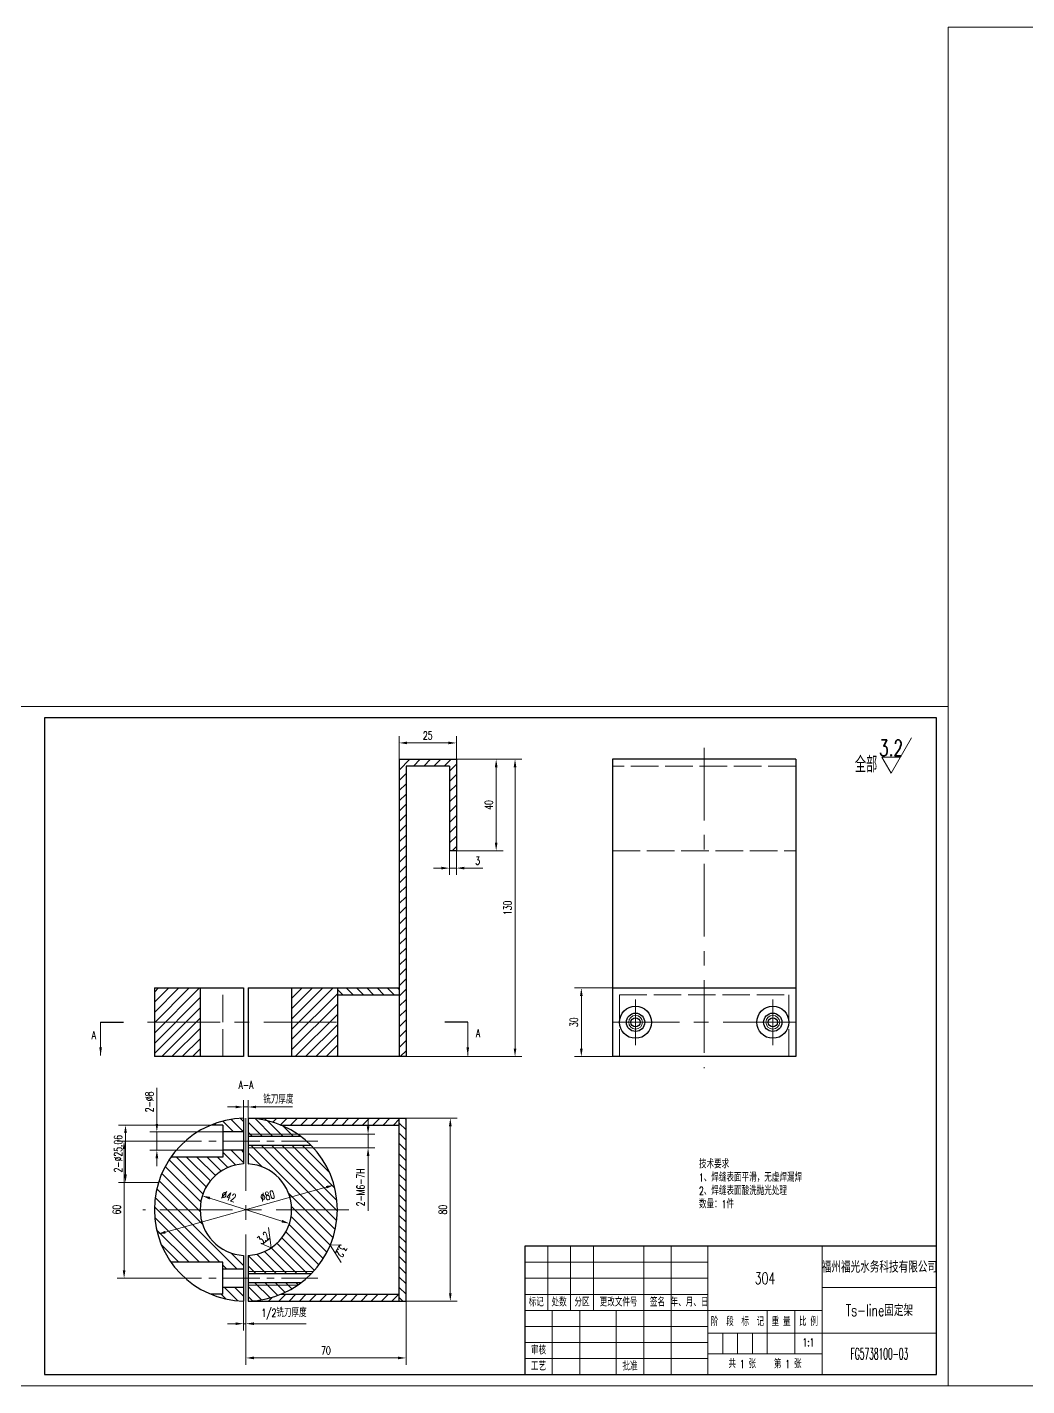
# Model space of a CAD drawing. Header units: millimetres. Extents: x 0 to 10469, y -1705 to 1188.
# Drawn here: x 2755 to 3192, y 0 to 594 of the extents above; entities that cross this region are included whole.
import ezdxf
from ezdxf.enums import TextEntityAlignment as Align

# ---------------------------------------------------------------- set-up
doc = ezdxf.new("R2010")
doc.units = ezdxf.units.MM
for name, pattern in [('ACAD_ISO02W100', [15, 12, -3]), ('ACAD_ISO12W100', [21, 12, -3, 0, -3, 0, -3]), ('CENTER', [50.8, 31.75, -6.35, 6.35, -6.35])]:
    doc.linetypes.add(name, pattern=pattern)
for name, color, linetype, lineweight in [('中心线', 1, 'CENTER', 15), ('剖断线', 3, 'ACAD_ISO12W100', 15), ('粗实线', 7, 'Continuous', 30), ('细实线', 3, 'Continuous', 15), ('虚线', 2, 'ACAD_ISO02W100', 15)]:
    doc.layers.add(name, color=color, linetype=linetype, lineweight=lineweight)
doc.styles.add('2', font='simplex.shx', dxfattribs={"width": 0.7, "height": 7, "bigfont": 'hztxt.shx'})
doc.styles.add('机械工程图样式', font='simplex.shx', dxfattribs={"width": 0.7, "height": 3.5, "bigfont": 'hztxt.shx'})
doc.dimstyles.new('机械工程图', dxfattribs={"dimtxt": 3.5, "dimasz": 3.5, "dimexe": 3, "dimexo": 0, "dimgap": 1.5, "dimtad": 1, "dimdec": 3, "dimdsep": 46, "dimtxsty": '机械工程图样式', "dimcen": 0, "dimclrd": 256, "dimclre": 256, "dimclrt": 256, "dimadec": 3, "dimazin": 2, "dimtfac": 1, "dimtdec": 3, "dimtmove": 0, "dimatfit": 3, "dimfxl": 1, "dimtolj": 1, "dimtzin": 0, "dimlwd": -1, "dimlwe": -1, "dimarcsym": 0})
doc.dimstyles.new('机械工程图-圆', dxfattribs={"dimtxt": 3.5, "dimasz": 3.5, "dimexe": 3, "dimexo": 0, "dimgap": 1.5, "dimtad": 1, "dimdec": 3, "dimdsep": 46, "dimtxsty": '机械工程图样式', "dimcen": 0, "dimclrd": 256, "dimclre": 256, "dimadec": 0, "dimazin": 2, "dimtfac": 1, "dimtdec": 3, "dimtmove": 0, "dimatfit": 0, "dimfxl": 1, "dimtolj": 1, "dimtzin": 0, "dimlwd": -1, "dimlwe": -1, "dimarcsym": 0})
pattern_1 = [(135, (532.5, 1696.2404), (-2.245064, -2.245064), [])]
pattern_2 = [(45, (532.5, 1696.2404), (-2.245064, 2.245064), [])]

# ---------------------------------------------------------------- blocks, each defined once
blk = doc.blocks.new('粗糙度')
at = {"layer": '细实线'}
for p, q in [((0, 0), (4.48, 7.75)), ((0, 0), (-2.02, 3.5)), ((-2.02, 3.5), (2.02, 3.5))]:
    blk.add_line(p, q, dxfattribs=at)
at = {"layer": '细实线', "style": '机械工程图样式', "width": 0.7}
blk.add_attdef('粗糙度', text='', height=3.5, dxfattribs=at).set_placement((-0.02, 5.51), align=Align.MIDDLE_CENTER)
blk = doc.blocks.new('*D42')
at = {"layer": 'Defpoints', "color": 0}
for p in [(2850.58, 37.01), (2920.58, 37.01), (2920.58, 12.19)]:
    blk.add_point(p, dxfattribs=at)
at = {"layer": '细实线'}
for p, q in [((2850.58, 37.01), (2850.58, 9.19)), ((2920.58, 37.01), (2920.58, 9.19)), ((2854.08, 12.19), (2917.08, 12.19))]:
    blk.add_line(p, q, dxfattribs=at)
for points in [[(2854.08, 12.78), (2854.08, 11.61), (2850.58, 12.19)], [(2917.08, 12.78), (2917.08, 11.61), (2920.58, 12.19)]]:
    blk.add_solid(points, dxfattribs=at)
at = {"layer": '细实线', "insert": (2885.58, 15.44), "char_height": 3.5, "attachment_point": 5, "style": '机械工程图样式'}
blk.add_mtext('\\A1;70', dxfattribs=at)
blk = doc.blocks.new('*D30')
at = {"layer": 'Defpoints', "color": 0}
for p in [(2942.58, 273.95), (2959.99, 273.95), (2942.58, 233.95)]:
    blk.add_point(p, dxfattribs=at)
at = {"layer": '细实线'}
for p, q in [((2942.58, 273.95), (2962.99, 273.95)), ((2959.99, 237.45), (2959.99, 270.45)), ((2942.58, 233.95), (2962.99, 233.95))]:
    blk.add_line(p, q, dxfattribs=at)
for points in [[(2959.41, 270.45), (2960.58, 270.45), (2959.99, 273.95)], [(2959.41, 237.45), (2960.58, 237.45), (2959.99, 233.95)]]:
    blk.add_solid(points, dxfattribs=at)
at = {"layer": '细实线', "color": 0, "insert": (2956.74, 253.95), "char_height": 3.5, "attachment_point": 5, "rotation": 90, "style": '机械工程图样式'}
blk.add_mtext('\\A1;40', dxfattribs=at)
blk = doc.blocks.new('*D43')
at = {"layer": 'Defpoints', "color": 0}
for p in [(3010.91, 173.95), (2997.22, 143.95), (3010.91, 143.95)]:
    blk.add_point(p, dxfattribs=at)
at = {"layer": '细实线'}
for p, q in [((3010.91, 173.95), (2994.22, 173.95)), ((2997.22, 170.45), (2997.22, 147.45)), ((3010.91, 143.95), (2994.22, 143.95))]:
    blk.add_line(p, q, dxfattribs=at)
for points in [[(2996.63, 170.45), (2997.8, 170.45), (2997.22, 173.95)], [(2996.63, 147.45), (2997.8, 147.45), (2997.22, 143.95)]]:
    blk.add_solid(points, dxfattribs=at)
at = {"layer": '细实线', "color": 0, "insert": (2993.97, 158.95), "char_height": 3.5, "attachment_point": 5, "rotation": 90, "style": '机械工程图样式'}
blk.add_mtext('\\A1;30', dxfattribs=at)
blk = doc.blocks.new('*D44')
at = {"layer": 'Defpoints', "color": 0}
for p in [(2939.58, 233.95), (2942.58, 233.95), (2942.58, 226.34)]:
    blk.add_point(p, dxfattribs=at)
at = {"layer": '细实线'}
for p, q in [((2939.58, 233.95), (2939.58, 223.34)), ((2942.58, 233.95), (2942.58, 223.34)), ((2936.08, 226.34), (2932.58, 226.34)), ((2939.58, 226.34), (2942.58, 226.34)), ((2946.08, 226.34), (2954.22, 226.34))]:
    blk.add_line(p, q, dxfattribs=at)
for points in [[(2936.08, 226.93), (2936.08, 225.76), (2939.58, 226.34)], [(2946.08, 226.93), (2946.08, 225.76), (2942.58, 226.34)]]:
    blk.add_solid(points, dxfattribs=at)
at = {"layer": '细实线', "color": 0, "insert": (2951.9, 229.59), "char_height": 3.5, "attachment_point": 5, "style": '机械工程图样式'}
blk.add_mtext('\\A1;3', dxfattribs=at)
blk = doc.blocks.new('*D45')
at = {"layer": 'Defpoints', "color": 0}
for p in [(2851.58, 121.91), (2849.58, 117), (2851.58, 117)]:
    blk.add_point(p, dxfattribs=at)
at = {"layer": '细实线'}
for p, q in [((2849.58, 117), (2849.58, 124.91)), ((2851.58, 117), (2851.58, 124.91)), ((2846.08, 121.91), (2842.58, 121.91)), ((2849.58, 121.91), (2851.58, 121.91)), ((2855.08, 121.91), (2870.98, 121.91))]:
    blk.add_line(p, q, dxfattribs=at)
for points in [[(2846.08, 121.33), (2846.08, 122.5), (2849.58, 121.91)], [(2855.08, 122.5), (2855.08, 121.33), (2851.58, 121.91)]]:
    blk.add_solid(points, dxfattribs=at)
at = {"layer": '细实线', "color": 0, "insert": (2864.78, 125.16), "char_height": 3.5, "attachment_point": 5, "style": '机械工程图样式'}
blk.add_mtext('\\A1;铣刀厚度', dxfattribs=at)
blk = doc.blocks.new('*D46')
at = {"layer": 'Defpoints', "color": 0}
for p in [(2889.11, 87.76), (2812.06, 66.27)]:
    blk.add_point(p, dxfattribs=at)
at = {"layer": '细实线'}
blk.add_line((2815.43, 67.21), (2885.74, 86.82), dxfattribs=at)
for points in [[(2885.59, 87.38), (2885.9, 86.26), (2889.11, 87.76)], [(2815.27, 67.77), (2815.58, 66.64), (2812.06, 66.27)]]:
    blk.add_solid(points, dxfattribs=at)
at = {"layer": '细实线', "color": 0, "insert": (2860.05, 83.03), "char_height": 3.5, "attachment_point": 5, "rotation": 15.58342, "style": '机械工程图样式'}
blk.add_mtext('\\A1;∅80', dxfattribs=at)
blk = doc.blocks.new('*D47')
at = {"layer": 'Defpoints', "color": 0}
for p in [(2831.53, 83.1), (2869.64, 70.93)]:
    blk.add_point(p, dxfattribs=at)
at = {"layer": '细实线'}
blk.add_line((2834.87, 82.03), (2866.3, 71.99), dxfattribs=at)
for points in [[(2835.04, 82.59), (2834.69, 81.48), (2831.53, 83.1)], [(2866.13, 71.44), (2866.48, 72.55), (2869.64, 70.93)]]:
    blk.add_solid(points, dxfattribs=at)
at = {"layer": '细实线', "color": 0, "insert": (2843.11, 82.81), "char_height": 3.5, "attachment_point": 5, "rotation": 342.28882, "style": '机械工程图样式'}
blk.add_mtext('\\A1;%%c42', dxfattribs=at)
blk = doc.blocks.new('*D48')
at = {"layer": 'Defpoints', "color": 0}
for p in [(2873.19, 110.01), (2880.1, 104.01), (2904, 104.01)]:
    blk.add_point(p, dxfattribs=at)
at = {"layer": '细实线'}
for p, q in [((2904, 113.51), (2904, 117.01)), ((2873.19, 110.01), (2907, 110.01)), ((2904, 110.01), (2904, 104.01)), ((2880.1, 104.01), (2907, 104.01)), ((2904, 100.51), (2904, 76.51))]:
    blk.add_line(p, q, dxfattribs=at)
for points in [[(2903.41, 113.51), (2904.58, 113.51), (2904, 110.01)], [(2904.58, 100.51), (2903.41, 100.51), (2904, 104.01)]]:
    blk.add_solid(points, dxfattribs=at)
at = {"layer": '细实线', "insert": (2900.75, 86.76), "char_height": 3.5, "attachment_point": 5, "rotation": 90, "style": '机械工程图样式'}
blk.add_mtext('\\A1;2-M6-7H', dxfattribs=at)
blk = doc.blocks.new('*D49')
at = {"layer": 'Defpoints', "color": 0}
for p in [(2849.58, 37.01), (2850.58, 37.01), (2850.58, 27.16)]:
    blk.add_point(p, dxfattribs=at)
at = {"layer": '细实线'}
for p, q in [((2849.58, 37.01), (2849.58, 24.16)), ((2850.58, 37.01), (2850.58, 24.16)), ((2846.08, 27.16), (2842.58, 27.16)), ((2849.58, 27.16), (2850.58, 27.16)), ((2854.08, 27.16), (2876.96, 27.16))]:
    blk.add_line(p, q, dxfattribs=at)
for points in [[(2846.08, 26.58), (2846.08, 27.74), (2849.58, 27.16)], [(2854.08, 27.74), (2854.08, 26.58), (2850.58, 27.16)]]:
    blk.add_solid(points, dxfattribs=at)
at = {"layer": '细实线', "insert": (2867.27, 31.33), "char_height": 3.5, "attachment_point": 5, "style": '机械工程图样式'}
blk.add_mtext('\\A1;1/2铣刀厚度', dxfattribs=at)
blk = doc.blocks.new('标题栏')
at = {"layer": '粗实线'}
blk.add_lwpolyline([(-180, 0), (0, 0), (0, 56), (-180, 56)], close=True, dxfattribs=at)
at = {"layer": '细实线'}
for p, q in [((-170, 56), (-170, 28)), ((-160, 56), (-160, 28)), ((-150, 56), (-150, 28)), ((-128, 56), (-128, 0)), ((-116, 56), (-116, 0)), ((-100, 56), (-100, 0)), ((-50, 56), (-50, 0)), ((-100, 49), (-180, 49)), ((-100, 42), (-180, 42)), ((0, 38), (-50, 38)), ((-100, 35), (-180, 35)), ((-50, 28), (-180, 28)), ((-168, 28), (-168, 0)), ((-156, 28), (-156, 0)), ((-140, 28), (-140, 0)), ((-74, 28), (-74, 9)), ((-62, 28), (-62, 9)), ((-100, 21), (-180, 21)), ((0, 18), (-100, 18)), ((-93.5, 18), (-93.5, 9)), ((-87, 18), (-87, 9)), ((-80.5, 18), (-80.5, 9)), ((-100, 14), (-180, 14)), ((-100, 7), (-180, 7)), ((-100, 9), (-50, 9))]:
    blk.add_line(p, q, dxfattribs=at)
at = {"layer": '细实线', "style": '机械工程图样式', "width": 0.7}
for s, p in [('标记', (-175, 31.5)), ('处数', (-165, 31.49)), ('分区', (-155, 31.5)), ('更改文件号', (-139, 31.5)), ('签名', (-122, 31.5)), ('年、月、日', (-108, 31.5)), ('阶  段  标  记', (-87, 23)), ('重 量', (-68, 23)), ('比 例', (-56, 23)), ('审核', (-174, 10.5)), ('工艺', (-174, 3.5)), ('批准', (-134, 3.5))]:
    blk.add_text(s, height=3.5, dxfattribs=at).set_placement(p, align=Align.MIDDLE_CENTER)
for tag, height, p in [('单位名称', 5, (-25, 47)), ('材料标记', 5, (-75, 42)), ('图样名称', 5, (-25, 28)), ('重量', 3.5, (-68, 14)), ('比例', 3.5, (-56, 14)), ('图样代号', 5, (-25, 9)), ('共张第张', 3.5, (-75, 4.51))]:
    blk.add_attdef(tag, text='', height=height, dxfattribs=at).set_placement(p, align=Align.MIDDLE_CENTER)
blk = doc.blocks.new('*D50')
at = {"layer": 'Defpoints', "color": 0}
for p in [(2920.58, 117.01), (2920.58, 37.01), (2939.94, 37.01)]:
    blk.add_point(p, dxfattribs=at)
at = {"layer": '细实线'}
for p, q in [((2920.58, 117.01), (2942.94, 117.01)), ((2939.94, 113.51), (2939.94, 40.51)), ((2920.58, 37.01), (2942.94, 37.01))]:
    blk.add_line(p, q, dxfattribs=at)
for points in [[(2939.36, 113.51), (2940.53, 113.51), (2939.94, 117.01)], [(2939.36, 40.51), (2940.53, 40.51), (2939.94, 37.01)]]:
    blk.add_solid(points, dxfattribs=at)
at = {"layer": '细实线', "insert": (2936.69, 77.01), "char_height": 3.5, "attachment_point": 5, "rotation": 90, "style": '机械工程图样式'}
blk.add_mtext('\\A1;80', dxfattribs=at)
blk = doc.blocks.new('*D52')
at = {"layer": 'Defpoints', "color": 0}
for p in [(2942.58, 273.95), (2920.58, 143.95), (2968.24, 143.95)]:
    blk.add_point(p, dxfattribs=at)
at = {"layer": '细实线'}
for p, q in [((2942.58, 273.95), (2971.24, 273.95)), ((2968.24, 270.45), (2968.24, 147.45)), ((2920.58, 143.95), (2971.24, 143.95))]:
    blk.add_line(p, q, dxfattribs=at)
for points in [[(2967.65, 270.45), (2968.82, 270.45), (2968.24, 273.95)], [(2967.65, 147.45), (2968.82, 147.45), (2968.24, 143.95)]]:
    blk.add_solid(points, dxfattribs=at)
at = {"layer": '细实线', "insert": (2964.99, 208.95), "char_height": 3.5, "attachment_point": 5, "rotation": 90, "style": '机械工程图样式'}
blk.add_mtext('\\A1;130', dxfattribs=at)
blk = doc.blocks.new('*D53')
at = {"layer": 'Defpoints', "color": 0}
for p in [(2942.58, 281.07), (2917.58, 273.95), (2942.58, 273.95)]:
    blk.add_point(p, dxfattribs=at)
at = {"layer": '细实线'}
for p, q in [((2917.58, 273.95), (2917.58, 284.07)), ((2921.08, 281.07), (2939.08, 281.07)), ((2942.58, 273.95), (2942.58, 284.07))]:
    blk.add_line(p, q, dxfattribs=at)
for points in [[(2921.08, 281.66), (2921.08, 280.49), (2917.58, 281.07)], [(2939.08, 281.66), (2939.08, 280.49), (2942.58, 281.07)]]:
    blk.add_solid(points, dxfattribs=at)
at = {"layer": '细实线', "insert": (2930.08, 284.32), "char_height": 3.5, "attachment_point": 5, "style": '机械工程图样式'}
blk.add_mtext('\\A1;25', dxfattribs=at)
blk = doc.blocks.new('*D54')
at = {"layer": 'Defpoints', "color": 0}
for p in [(2811.67, 111.01), (2840.58, 111.01), (2840.58, 103.01)]:
    blk.add_point(p, dxfattribs=at)
at = {"layer": '细实线'}
for p, q in [((2811.67, 114.51), (2811.67, 130.23)), ((2840.58, 111.01), (2808.67, 111.01)), ((2811.67, 103.01), (2811.67, 111.01)), ((2840.58, 103.01), (2808.67, 103.01)), ((2811.67, 99.51), (2811.67, 96.01))]:
    blk.add_line(p, q, dxfattribs=at)
for points in [[(2811.09, 114.51), (2812.26, 114.51), (2811.67, 111.01)], [(2812.26, 99.51), (2811.09, 99.51), (2811.67, 103.01)]]:
    blk.add_solid(points, dxfattribs=at)
at = {"layer": '细实线', "insert": (2808.42, 124.12), "char_height": 3.5, "attachment_point": 5, "rotation": 90, "style": '机械工程图样式'}
blk.add_mtext('\\A1;2-%%c8', dxfattribs=at)
blk = doc.blocks.new('*D55')
at = {"layer": 'Defpoints', "color": 0}
for p in [(2797.98, 114.01), (2835.39, 114.01), (2812.41, 88.95)]:
    blk.add_point(p, dxfattribs=at)
at = {"layer": '细实线'}
for p, q in [((2835.39, 114.01), (2794.98, 114.01)), ((2797.98, 92.45), (2797.98, 110.51)), ((2812.41, 88.95), (2794.98, 88.95))]:
    blk.add_line(p, q, dxfattribs=at)
for points in [[(2798.56, 110.51), (2797.39, 110.51), (2797.98, 114.01)], [(2797.39, 92.45), (2798.56, 92.45), (2797.98, 88.95)]]:
    blk.add_solid(points, dxfattribs=at)
at = {"layer": '细实线', "insert": (2794.73, 101.48), "char_height": 3.5, "attachment_point": 5, "rotation": 90, "style": '机械工程图样式'}
blk.add_mtext('\\A1;2-%%c25.06', dxfattribs=at)
blk = doc.blocks.new('*D56')
at = {"layer": 'Defpoints', "color": 0}
for p in [(2821.13, 107.01), (2797.36, 47.01), (2821.13, 47.01)]:
    blk.add_point(p, dxfattribs=at)
at = {"layer": '细实线'}
for p, q in [((2821.13, 107.01), (2794.36, 107.01)), ((2797.36, 103.51), (2797.36, 50.51)), ((2821.13, 47.01), (2794.36, 47.01))]:
    blk.add_line(p, q, dxfattribs=at)
for points in [[(2796.78, 103.51), (2797.95, 103.51), (2797.36, 107.01)], [(2796.78, 50.51), (2797.95, 50.51), (2797.36, 47.01)]]:
    blk.add_solid(points, dxfattribs=at)
at = {"layer": '细实线', "insert": (2794.11, 77.01), "char_height": 3.5, "attachment_point": 5, "rotation": 90, "style": '机械工程图样式'}
blk.add_mtext('\\A1;60', dxfattribs=at)

msp = doc.modelspace()

# ---------------------------------------------------------------- hatches: boundary and pattern name
at = {"layer": '细实线'}
h = msp.add_hatch(dxfattribs=at)
h.set_pattern_fill('ANSI31', color=256, style=0)
h.set_pattern_definition(pattern_2)
h.paths.add_polyline_path([(2942.5847, 273.9458), (2917.5847, 273.9458), (2917.5847, 143.9458), (2920.5847, 143.9458), (2920.5847, 270.9458), (2939.5847, 270.9458), (2939.5847, 233.9458), (2942.5847, 233.9458)])
h = msp.add_hatch(dxfattribs=at)
h.set_pattern_fill('ANSI31', color=256, style=0)
h.set_pattern_definition([(45, (2737.5, -4.188), (-2.245064, 2.245064), [])])
h.paths.add_polyline_path([(2830.5847, 173.9458), (2810.5847, 173.9458), (2810.5847, 143.9458), (2830.5847, 143.9458)])
h.paths.add_polyline_path([(2890.5847, 173.9458), (2870.5847, 173.9458), (2870.5847, 143.9458), (2890.5847, 143.9458)])
h = msp.add_hatch(dxfattribs=at)
h.set_pattern_fill('ANSI31', color=256, angle=90, style=0)
h.set_pattern_definition(pattern_1)
h.paths.add_polyline_path([(2917.5847, 173.9458), (2890.5847, 173.9458), (2890.5847, 170.9458), (2917.5847, 170.9458)])
h = msp.add_hatch(dxfattribs=at)
h.set_pattern_fill('ANSI31', color=256, angle=90, style=0)
h.set_pattern_definition(pattern_1)
h.paths.add_polyline_path([(2849.5847, 111.0118), (2849.5847, 116.9993, 0.09144314), (2835.3861, 114.0118), (2840.5847, 114.0118), (2840.5847, 111.0118)])
h.paths.add_polyline_path([(2817.8586, 100.0118, 0.15435978), (2810.5847, 77.0118), (2830.5847, 77.0118, -0.39963753), (2849.5847, 96.9868), (2849.5847, 103.0118), (2840.5847, 103.0118), (2840.5847, 100.0118)])
h.paths.add_polyline_path([(2840.5847, 54.0118), (2840.5847, 51.0118), (2849.5847, 51.0118), (2849.5847, 57.0368, -0.39963753), (2830.5847, 77.0118), (2810.5847, 77.0118, 0.15435978), (2817.8586, 54.0118)])
h.paths.add_polyline_path([(2840.5847, 43.0118), (2840.5847, 40.0118), (2835.3861, 40.0118, 0.09144314), (2849.5847, 37.0243), (2849.5847, 43.0118)])
h = msp.add_hatch(dxfattribs=at)
h.set_pattern_fill('ANSI31', color=256, style=0)
h.set_pattern_definition(pattern_2)
h.paths.add_polyline_path([(2917.5847, 117.0118), (2851.5847, 117.0118), (2851.5847, 116.9993, -0.09144314), (2865.7834, 114.0118), (2917.5847, 114.0118)])
h.paths.add_polyline_path([(2917.5847, 40.0118), (2865.7834, 40.0118, -0.09144314), (2851.5847, 37.0243), (2851.5847, 37.0118), (2917.5847, 37.0118)])
h = msp.add_hatch(dxfattribs=at)
h.set_pattern_fill('ANSI31', color=256, angle=90, style=0)
h.set_pattern_definition([(135, (2737.5, -8.5656), (-2.245064, -2.245064), [])])
h.paths.add_polyline_path([(2873.19, 110.0118, 0.14489939), (2851.5847, 116.9993), (2851.5847, 110.0118)])
h.paths.add_polyline_path([(2870.5847, 77.0118), (2890.5847, 77.0118, 0.18738947), (2880.0974, 104.0118), (2851.5847, 104.0118), (2851.5847, 96.9868, -0.39963753)])
h.paths.add_polyline_path([(2851.5847, 57.0368), (2851.5847, 50.0118), (2880.0974, 50.0118, 0.18738947), (2890.5847, 77.0118), (2870.5847, 77.0118, -0.39963753)])
h.paths.add_polyline_path([(2873.19, 44.0118), (2851.5847, 44.0118), (2851.5847, 37.0243, 0.14489939)])
h.paths.add_polyline_path([(2873.19, 44.0118, 0.01072716), (2874.5847, 45.0118), (2851.5847, 45.0118), (2851.5847, 44.0118)])
h.paths.add_polyline_path([(2851.5847, 50.0118), (2851.5847, 49.0118), (2879.1505, 49.0118, 0.00860841), (2880.0974, 50.0118)])
h.paths.add_polyline_path([(2874.5847, 109.0118, 0.01072716), (2873.19, 110.0118), (2851.5847, 110.0118), (2851.5847, 109.0118)])
h.paths.add_polyline_path([(2880.0974, 104.0118, 0.00860841), (2879.1505, 105.0118), (2851.5847, 105.0118), (2851.5847, 104.0118)])
h = msp.add_hatch(dxfattribs=at)
h.set_pattern_fill('ANSI31', color=256, angle=90, style=0)
h.set_pattern_definition(pattern_1)
h.paths.add_polyline_path([(2920.5847, 117.0118), (2917.5847, 117.0118), (2917.5847, 37.0118), (2920.5847, 37.0118)])

# ---------------------------------------------------------------- linework, layer by layer
at = {"layer": '中心线'}
for p, q in [((3050.9065, 278.9458), (3050.9065, 138.9458)), ((3020.9065, 168.9458), (3020.9065, 148.9458)), ((3080.9065, 168.9458), (3080.9065, 148.9458)), ((2807.5847, 158.9458), (2893.5847, 158.9458)), ((3090.9065, 158.9458), (3010.9065, 158.9458)), ((2850.5847, 117.0118), (2850.5847, 37.0118)), ((2895.5847, 77.0118), (2805.5847, 77.0118))]:
    msp.add_line(p, q, dxfattribs=at)
at = {"layer": '中心线', "ltscale": 0.5}
for p, q in [((2882.0423, 107.0118), (2821.1272, 107.0118)), ((2882.0423, 47.0118), (2821.1272, 47.0118))]:
    msp.add_line(p, q, dxfattribs=at)
at = {"layer": '粗实线'}
for p, q in [((2917.5847, 273.9458), (2917.5847, 143.9458)), ((2917.5847, 273.9458), (2942.5847, 273.9458)), ((2942.5847, 273.9458), (2942.5847, 233.9458)), ((3090.9065, 273.9458), (3010.9065, 273.9458)), ((3010.9065, 273.9458), (3010.9065, 143.9458)), ((3090.9065, 273.9458), (3090.9065, 143.9458)), ((2920.5847, 270.9458), (2920.5847, 143.9458)), ((2939.5847, 270.9458), (2920.5847, 270.9458)), ((2939.5847, 270.9458), (2939.5847, 233.9458)), ((2942.5847, 233.9458), (2939.5847, 233.9458)), ((2810.5847, 173.9458), (2849.5847, 173.9458)), ((2810.5847, 173.9458), (2810.5847, 143.9458)), ((2830.5847, 173.9458), (2830.5847, 143.9458)), ((2849.5847, 173.9458), (2849.5847, 143.9458)), ((2851.5847, 173.9458), (2917.5847, 173.9458)), ((2851.5847, 173.9458), (2851.5847, 143.9458)), ((2870.5847, 173.9458), (2870.5847, 143.9458)), ((2890.5847, 173.9458), (2890.5847, 143.9458)), ((3010.9065, 173.9458), (3090.9065, 173.9458)), ((2890.5847, 170.9458), (2917.5847, 170.9458)), ((2787.0987, 158.9458), (2797.0987, 158.9458)), ((2947.5708, 158.9458), (2937.5708, 158.9458)), ((2849.5847, 143.9458), (2810.5847, 143.9458)), ((2920.5847, 143.9458), (2851.5847, 143.9458)), ((3090.9065, 143.9458), (3010.9065, 143.9458)), ((2840.5847, 114.0118), (2835.3861, 114.0118)), ((2840.5847, 114.0118), (2840.5847, 100.0118)), ((2849.5847, 117.0118), (2849.5847, 96.9868)), ((2851.5847, 117.0118), (2851.5847, 96.9868)), ((2851.5847, 117.0118), (2920.5847, 117.0118)), ((2865.7834, 114.0118), (2917.5847, 114.0118)), ((2917.5847, 37.0118), (2917.5847, 117.0118)), ((2920.5847, 37.0118), (2920.5847, 117.0118)), ((2849.5847, 111.0118), (2840.5847, 111.0118)), ((2874.5847, 109.0118), (2851.5847, 109.0118)), ((2849.5847, 103.0118), (2840.5847, 103.0118)), ((2879.1505, 105.0118), (2851.5847, 105.0118)), ((2840.5847, 100.0118), (2817.8586, 100.0118)), ((2840.5847, 54.0118), (2817.8586, 54.0118)), ((2840.5847, 40.0118), (2840.5847, 54.0118)), ((2849.5847, 57.0368), (2849.5847, 37.0118)), ((2851.5847, 57.0368), (2851.5847, 37.0118)), ((2849.5847, 51.0118), (2840.5847, 51.0118)), ((2879.1505, 49.0118), (2851.5847, 49.0118)), ((2849.5847, 43.0118), (2840.5847, 43.0118)), ((2874.5847, 45.0118), (2851.5847, 45.0118)), ((2840.5847, 40.0118), (2835.3861, 40.0118)), ((2851.5847, 37.0118), (2920.5847, 37.0118)), ((2865.7834, 40.0118), (2917.5847, 40.0118))]:
    msp.add_line(p, q, dxfattribs=at)
msp.add_lwpolyline([(2762.5, 5), (3152.5, 5), (3152.5, 292), (2762.5, 292)], close=True, dxfattribs=at)
for centre, radius in [((3020.9065, 158.9458), 7), ((3020.9065, 158.9458), 4), ((3020.9065, 158.9458), 2), ((3080.9065, 158.9458), 7), ((3080.9065, 158.9458), 4), ((3080.9065, 158.9458), 2)]:
    msp.add_circle(centre, radius, dxfattribs=at)
for radius, start, end in [(40, 91.4325437, 268.5674563), (40, 271.4325437, 88.5674563), (20, 92.865984, 267.134016), (20, 272.865984, 87.134016)]:
    msp.add_arc((2850.5847, 77.0118), radius, start, end, dxfattribs=at)
at = {"layer": '细实线'}
for p, q in [((2873.19, 110.0118), (2851.5847, 110.0118)), ((2880.0974, 104.0118), (2851.5847, 104.0118)), ((2880.0974, 50.0118), (2851.5847, 50.0118)), ((2873.19, 44.0118), (2851.5847, 44.0118))]:
    msp.add_line(p, q, dxfattribs=at)
for points in [[(3157.5, 0), (3997.5, 0), (3997.5, 594), (3157.5, 594)], [(2737.5, 0), (3157.5, 0), (3157.5, 297), (2737.5, 297)]]:
    msp.add_lwpolyline(points, close=True, dxfattribs=at)
for centre in [(3020.9065, 158.9458), (3080.9065, 158.9458)]:
    msp.add_circle(centre, 3, dxfattribs=at)
at = {"layer": '虚线'}
for p, q in [((3090.9065, 270.9458), (3010.9065, 270.9458)), ((3010.9065, 233.9458), (3090.9065, 233.9458)), ((2840.5847, 143.9458), (2840.5847, 173.9458)), ((3013.9065, 170.9458), (3013.9065, 143.9458)), ((3013.9065, 170.9458), (3087.9065, 170.9458)), ((3087.9065, 170.9458), (3087.9065, 143.9458))]:
    msp.add_line(p, q, dxfattribs=at)

# ---------------------------------------------------------------- block references
at = {"layer": '细实线', "xscale": 2, "yscale": 2, "zscale": 2}
msp.add_blockref('粗糙度', (3132.6238, 267.8472), dxfattribs=at).add_auto_attribs({'粗糙度': '3.2'})
at = {"layer": '细实线'}
for p, rotation in [((2861.6549, 60.355), 38.01818377117488), ((2887.4534, 61.4973), 242.4067390464485)]:
    msp.add_blockref('粗糙度', p, dxfattribs=dict(at, rotation=rotation)).add_auto_attribs({'粗糙度': '3.2'})
at = {"layer": '虚线'}
ref = msp.add_blockref('标题栏', (3152.5, 5), dxfattribs=at)
ref.add_attrib('材料标记', '304', dxfattribs={"layer": '细实线', "height": 5, "style": '机械工程图样式', "width": 0.7}).set_placement((3077.5, 47), align=Align.MIDDLE_CENTER)
ref.add_attrib('单位名称', '福州福光水务科技有限公司', dxfattribs={"layer": '细实线', "height": 5, "style": '机械工程图样式', "width": 0.7}).set_placement((3127.5, 52), align=Align.MIDDLE_CENTER)
ref.add_attrib('图样名称', 'Ts-line固定架', dxfattribs={"layer": '细实线', "height": 5, "style": '机械工程图样式', "width": 0.7}).set_placement((3127.5, 33), align=Align.MIDDLE_CENTER)
ref.add_attrib('图样代号', 'FG5738100-03', dxfattribs={"layer": '细实线', "height": 5, "style": '机械工程图样式', "width": 0.48}).set_placement((3127.5, 14), align=Align.MIDDLE_CENTER)
ref.add_attrib('比例', '1:1', dxfattribs={"layer": '细实线', "height": 3.5, "style": '机械工程图样式', "width": 0.7}).set_placement((3096.5, 19), align=Align.MIDDLE_CENTER)
ref.add_attrib('共张第张', '共 1 张    第 1 张', dxfattribs={"layer": '细实线', "height": 3.5, "style": '机械工程图样式', "width": 0.7}).set_placement((3077.5, 9.5085), align=Align.MIDDLE_CENTER)

# ---------------------------------------------------------------- texts
at = {"layer": '剖断线', "insert": (2847.394, 133.3196), "char_height": 3.5, "width": 8.534657, "attachment_point": 1, "style": '机械工程图样式'}
msp.add_mtext('A-A', dxfattribs=at)
at = {"layer": '细实线'}
for s, insert, char_height, width, attachment_point, style in [('全部', (3116.7583, 275.1722), 7, 29.442141, 1, '2'), ('A', (2785.043, 155.0537), 3.5, 7.306376, 3, '机械工程图样式'), ('A', (2951.1264, 156.0003), 3.5, 7.306376, 1, '机械工程图样式'), ('技术要求\\P1、焊缝表面平滑，无虚焊漏焊\\P2、焊缝表面酸洗抛光处理\\P数量：1件', (3048.624, 98.638), 3.5, 103.875982, 1, '机械工程图样式')]:
    msp.add_mtext(s, dxfattribs=dict(at, insert=insert, char_height=char_height, width=width, attachment_point=attachment_point, style=style))

# ---------------------------------------------------------------- dimensions: what is measured, and where the dimension line sits
for base, p1, p2, dimstyle, picture, middle in [((2942.5847, 281.0739), (2917.5847, 273.9458), (2942.5847, 273.9458), '机械工程图', '*D53', (2930.0847, 284.3239)), ((2942.5847, 226.3449), (2939.5847, 233.9458), (2942.5847, 233.9458), '机械工程图-圆', '*D44', (2951.9014, 229.5949)), ((2920.5847, 12.1919), (2850.5847, 37.0118), (2920.5847, 37.0118), '机械工程图', '*D42', (2885.5847, 15.4419))]:
    dim = msp.add_linear_dim(base=base, p1=p1, p2=p2, dimstyle=dimstyle, dxfattribs=at)
    dim.commit()
    dim.dimension.update_dxf_attribs({"geometry": picture, "text_midpoint": middle})
for base, p1, p2, dimstyle, picture, middle in [((2968.2381, 143.9458), (2942.5847, 273.9458), (2920.5847, 143.9458), '机械工程图', '*D52', (2964.9881, 208.9458)), ((2959.9937, 273.9458), (2942.5847, 233.9458), (2942.5847, 273.9458), '机械工程图-圆', '*D30', (2956.7437, 253.9458)), ((2997.2154, 143.9458), (3010.9065, 173.9458), (3010.9065, 143.9458), '机械工程图-圆', '*D43', (2993.9654, 158.9458)), ((2939.9427, 37.0118), (2920.5847, 117.0118), (2920.5847, 37.0118), '机械工程图', '*D50', (2936.6927, 77.0118)), ((2797.3637, 47.0118), (2821.1272, 107.0118), (2821.1272, 47.0118), '机械工程图', '*D56', (2794.1137, 77.0118))]:
    dim = msp.add_linear_dim(base=base, p1=p1, p2=p2, angle=90, dimstyle=dimstyle, dxfattribs=at)
    dim.commit()
    dim.dimension.update_dxf_attribs({"geometry": picture, "text_midpoint": middle})
for base, p1, p2, text, picture, middle in [((2811.6728, 111.0118), (2840.5847, 103.0118), (2840.5847, 111.0118), '2-%%c<>', '*D54', (2808.4228, 124.1201)), ((2797.9775, 114.0118), (2812.4083, 88.9517), (2835.3861, 114.0118), '2-%%c<>', '*D55', (2794.7275, 101.4818)), ((2903.9952, 104.0118), (2873.19, 110.0118), (2880.0974, 104.0118), '2-M<>-7H', '*D48', (2900.7452, 86.7618))]:
    dim = msp.add_linear_dim(base=base, p1=p1, p2=p2, angle=90, text=text, dimstyle='机械工程图', dxfattribs=at)
    dim.commit()
    dim.dimension.update_dxf_attribs({"geometry": picture, "text_midpoint": middle})
for base, p1, p2, text, dimstyle, picture, middle in [((2851.5847, 121.9147), (2849.5847, 116.9993), (2851.5847, 116.9993), '铣刀厚度', '机械工程图-圆', '*D45', (2864.7822, 125.1647)), ((2850.5847, 27.1597), (2849.5847, 37.0118), (2850.5847, 37.0118), '1/2铣刀厚度', '机械工程图', '*D49', (2867.2716, 31.3263))]:
    dim = msp.add_linear_dim(base=base, p1=p1, p2=p2, text=text, dimstyle=dimstyle, dxfattribs=at)
    dim.commit()
    dim.dimension.update_dxf_attribs({"geometry": picture, "text_midpoint": middle})
dim = msp.add_diameter_dim_2p(p1=(2812.0551, 66.2662), p2=(2889.1144, 87.7575), dimstyle='机械工程图-圆', dxfattribs=at)
dim.commit()
dim.dimension.update_dxf_attribs({"geometry": '*D46', "text_midpoint": (2860.923, 79.8951), "dimtype": 163})
dim = msp.add_diameter_dim_2p(p1=(2869.6368, 70.9274), p2=(2831.5327, 83.0962), text='%%c42', dimstyle='机械工程图-圆', dxfattribs=at)
dim.commit()
dim.dimension.update_dxf_attribs({"geometry": '*D47', "text_midpoint": (2842.1261, 79.7131), "dimtype": 163})

# ---------------------------------------------------------------- leaders
for points in [[(2787.0987, 144.443), (2787.0987, 158.9458)], [(2947.5708, 144.443), (2947.5708, 158.9458)]]:
    msp.add_leader(points, dimstyle='机械工程图', override={"dimgap": 1.5, "dimtad": 0}, dxfattribs=at)

doc.saveas('drawing.dxf')
